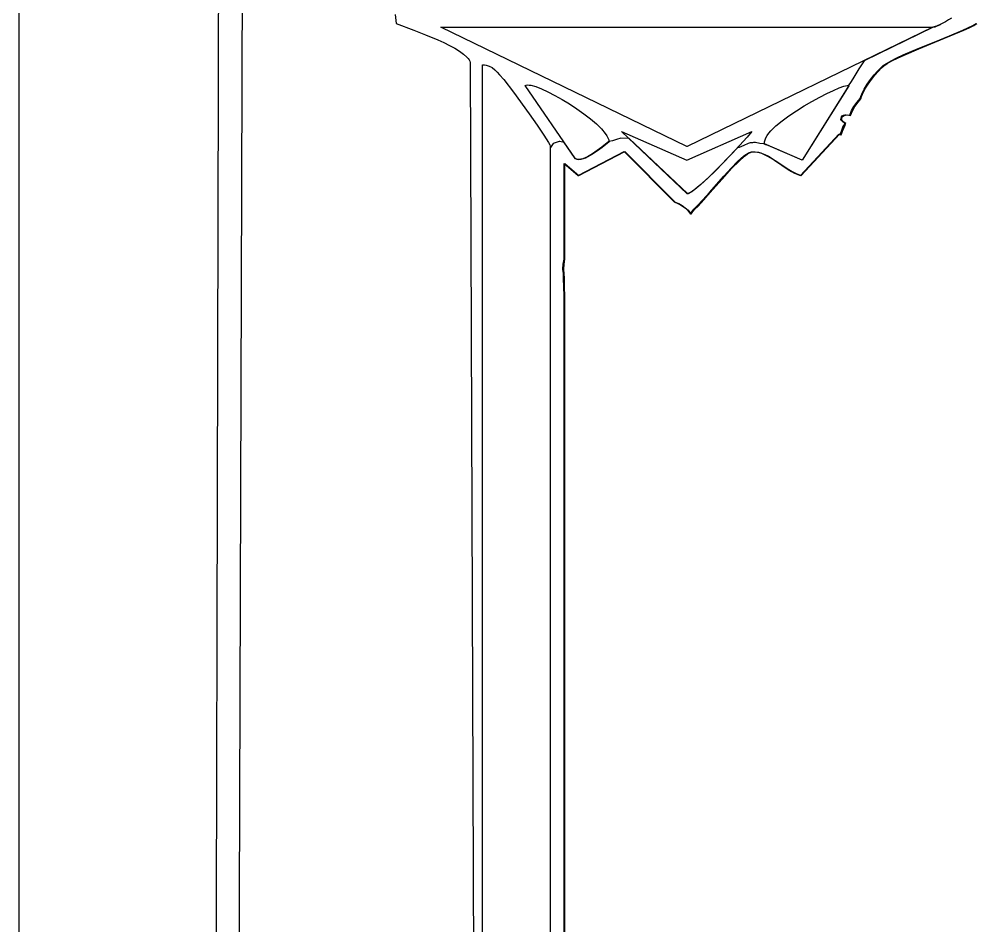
# Model space of a CAD drawing. Header units: millimetres. Extents: x 175 to 239, y 0 to 181.
# Drawn here: x 175.3 to 188.81, y 153.91 to 166.72 of the extents above; entities that cross this region are included whole.
import ezdxf

# ---------------------------------------------------------------- set-up
doc = ezdxf.new("R2010")
doc.units = ezdxf.units.MM
doc.layers.get('0').update_dxf_attribs({"linetype": 'CONTINUOUS'})

msp = doc.modelspace()

# ---------------------------------------------------------------- linework, layer by layer
at = {"color": 1}
for points in [[(175.300006, 94.540355), (175.300006, 178.388355), (175.309595, 178.667118), (175.335938, 178.937523), (175.379334, 179.19843), (175.440084, 179.448699), (175.518489, 179.68719), (175.614848, 179.912765), (175.729462, 180.124283), (175.862631, 180.320605), (176.014656, 180.500591), (176.185836, 180.663101), (176.376473, 180.806996), (176.586866, 180.931136), (176.817315, 181.034382), (177.068121, 181.115593), (177.339585, 181.173631), (177.632006, 181.207355), (236.458006, 181.207355)], [(188.480595, 166.732271), (188.435175, 166.708899), (188.392401, 166.682882), (188.330224, 166.65025), (188.265401, 166.622909), (188.321845, 166.644076), (188.237178, 166.608798), (188.265401, 166.622909), (188.216012, 166.605271), (188.219539, 166.605271), (187.245873, 166.132548), (187.170907, 166.018777), (187.101234, 165.899715), (187.061987, 165.83842), (187.020095, 165.77977), (187.02715, 165.77977), (186.367456, 164.728493), (185.887678, 164.936632), (185.856369, 164.945892), (185.827706, 164.957798), (185.77038, 164.96309), (185.707761, 164.978965), (185.700706, 164.978965), (185.683067, 164.975437), (185.665428, 164.971909), (185.635442, 164.971027), (185.605456, 164.964854), (185.543279, 164.933986), (185.478456, 164.908409), (185.457289, 164.908409), (185.250749, 164.689852), (185.141464, 164.578817), (185.035279, 164.474934), (184.937528, 164.384445), (184.853543, 164.313593), (184.81838, 164.287482), (184.788658, 164.268621), (184.765045, 164.25779), (184.748206, 164.25577), (183.922706, 165.035409), (183.806289, 165.038937), (183.742789, 165.01777), (183.689872, 165.001013), (183.636956, 164.989548), (183.636956, 164.989548), (183.536745, 164.91089), (183.472625, 164.862486), (183.404122, 164.815364), (183.334959, 164.775022), (183.301291, 164.759112), (183.268854, 164.746958), (183.238112, 164.739249), (183.20953, 164.736671), (183.183573, 164.739912), (183.160706, 164.749659), (183.005483, 164.975437), (182.945511, 164.989548), (182.934928, 164.989548), (182.850261, 164.964854), (182.811456, 164.904882), (182.807928, 164.901354), (182.807928, 135.574934)], [(183.016067, 152.374214), (183.016067, 162.851715), (183.011216, 162.889197), (183.009011, 162.929326), (183.007688, 163.05809), (183.004546, 163.122802), (182.998428, 163.186854), (183.003279, 163.257409), (183.016067, 163.327965), (183.016067, 164.679104), (183.213622, 164.50977), (183.862734, 164.848437), (184.571817, 164.135826), (184.623356, 164.113171), (184.671918, 164.086878), (184.717172, 164.055955), (184.758789, 164.019409), (184.801123, 163.962965), (184.824494, 163.999565), (184.850511, 164.03352), (184.850511, 164.03352), (184.850511, 164.03352), (184.896373, 164.079381), (184.97694, 164.16535), (185.06995, 164.269716), (185.274286, 164.501392), (185.376102, 164.612579), (185.471345, 164.709917), (185.555261, 164.785344), (185.591485, 164.812321), (185.623095, 164.830798), (185.66331, 164.843432), (185.705701, 164.846377), (185.749963, 164.840774), (185.795791, 164.827766), (185.842879, 164.808495), (185.890923, 164.784103), (185.988661, 164.724524), (186.182193, 164.594161), (186.228392, 164.565899), (186.273109, 164.541651), (186.316037, 164.522561), (186.356873, 164.50977), (186.896623, 165.095382), (186.917789, 165.084798), (186.935428, 165.134187), (186.917789, 165.091854), (186.935428, 165.134187), (186.944689, 165.162409), (186.956595, 165.190632), (186.970706, 165.215326), (186.935428, 165.130659), (186.935428, 165.130659), (186.9588, 165.188427), (186.984817, 165.243548), (186.943366, 165.275298), (186.932231, 165.287204), (186.928373, 165.296465), (186.928903, 165.320029), (186.935263, 165.338137), (186.946666, 165.351283), (186.962328, 165.359965), (186.981462, 165.364678), (187.003283, 165.365918), (187.051845, 165.359965), (187.079185, 165.426111), (187.111817, 165.486965), (187.15856, 165.54826), (187.200012, 165.596326), (187.209199, 165.628182), (187.221916, 165.661335), (187.25618, 165.730106), (187.299292, 165.799786), (187.347737, 165.867524), (187.398001, 165.930466), (187.44657, 165.98576), (187.48993, 166.030553), (187.524567, 166.061993), (187.571984, 166.094583), (187.637001, 166.13106), (187.716881, 166.170761), (187.808884, 166.213026), (188.018305, 166.302598), (188.243352, 166.394486), (188.462116, 166.483397), (188.652684, 166.56404), (188.730549, 166.599607), (188.793148, 166.631123), (188.837743, 166.657925)]]:
    msp.add_lwpolyline(points, dxfattribs=at)
at = {"color": 5}
for points in [[(235.972501, 129.83415), (235.948399, 136.613855), (235.89449, 150.175746), (235.868156, 156.956939), (235.84455, 163.737636), (235.825409, 170.517341), (235.812469, 177.295558), (235.727803, 177.503697), (213.079452, 177.553086), (210.908383, 177.575451), (208.737009, 177.590286), (206.565356, 177.598579), (204.39345, 177.601317), (202.221317, 177.599487), (200.048982, 177.594076), (195.70381, 177.576458), (191.358143, 177.556359), (187.012186, 177.541676), (184.839164, 177.538833), (182.666147, 177.540305), (180.49316, 177.547079), (178.320231, 177.560142), (178.143842, 177.500169), (177.946286, 95.821468)], [(178.228509, 96.170718), (178.468398, 170.197664)], [(180.616926, 166.786397), (180.630927, 166.6593), (180.879415, 166.564822), (181.045662, 166.500178), (181.219185, 166.427348), (181.303817, 166.388665), (181.384439, 166.348897), (181.459108, 166.308363), (181.525881, 166.267386), (181.582815, 166.226284), (181.627966, 166.185379), (181.645516, 166.1651), (181.659392, 166.14499), (181.669351, 166.12509), (181.67515, 166.105438), (181.791567, 134.358942)], [(183.005124, 152.375317), (183.005124, 162.852825), (183.000273, 162.890308), (182.998068, 162.930436), (182.996745, 163.0592), (182.993603, 163.123913), (182.987485, 163.187964), (182.992335, 163.25852), (183.005124, 163.329075), (183.005124, 164.680215), (183.202679, 164.510882), (183.851791, 164.849549), (184.560875, 164.136937), (184.612413, 164.114282), (184.660976, 164.087989), (184.70623, 164.057066), (184.747847, 164.02052), (184.790181, 163.964076), (184.813552, 164.000676), (184.839569, 164.034631), (184.839569, 164.034631), (184.839569, 164.034631), (184.885431, 164.080492), (184.965998, 164.166461), (185.059008, 164.270827), (185.263344, 164.502503), (185.365161, 164.61369), (185.460404, 164.711028), (185.544319, 164.786455), (185.580544, 164.813433), (185.612153, 164.83191), (185.652369, 164.844544), (185.69476, 164.847488), (185.739022, 164.841886), (185.784849, 164.828878), (185.831938, 164.809607), (185.879982, 164.785215), (185.97772, 164.725635), (186.171251, 164.595273), (186.217451, 164.56701), (186.262168, 164.542763), (186.305096, 164.523672), (186.345932, 164.510882), (186.885682, 165.096493), (186.906849, 165.08591), (186.924488, 165.135299), (186.906849, 165.092965), (186.924488, 165.135299), (186.933748, 165.163521), (186.945654, 165.191743), (186.959766, 165.216438), (186.924488, 165.131771), (186.924488, 165.131771), (186.947859, 165.189538), (186.973877, 165.24466), (186.932425, 165.27641), (186.921291, 165.288316), (186.917432, 165.297577), (186.917963, 165.321141), (186.924322, 165.339249), (186.935726, 165.352395), (186.951387, 165.361077), (186.970521, 165.36579), (186.992342, 165.36703), (187.040904, 165.361077), (187.068245, 165.427223), (187.100877, 165.488077), (187.14762, 165.549372), (187.189071, 165.597438), (187.198258, 165.629294), (187.210975, 165.662447), (187.24524, 165.731218), (187.288352, 165.800899), (187.336797, 165.868636), (187.387061, 165.931578), (187.43563, 165.986872), (187.47899, 166.031665), (187.513627, 166.063105), (187.561044, 166.095696), (187.626061, 166.132172), (187.705941, 166.171874), (187.797944, 166.214138), (188.007365, 166.303711), (188.232412, 166.395598), (188.451176, 166.484509), (188.641745, 166.565152), (188.719609, 166.60072), (188.782209, 166.632235), (188.826804, 166.659038)], [(232.358772, 134.560025), (181.851539, 134.588248), (181.851539, 166.073688), (181.855067, 166.073688), (181.87851, 166.074025), (181.901225, 166.071256), (181.944529, 166.057538), (181.985106, 166.034807), (182.023078, 166.005338), (182.058569, 165.971403), (182.091704, 165.935278), (182.151401, 165.865549), (182.288157, 165.686129), (182.509911, 165.380039), (182.621347, 165.22135), (182.716452, 165.081225), (182.782701, 164.976404), (182.80109, 164.942465), (182.807568, 164.923632), (182.807568, 135.565443), (231.057021, 135.565443)]]:
    msp.add_lwpolyline(points, dxfattribs=at)
for points in [[(184.737264, 164.920104), (181.2624, 166.606383), (188.215655, 166.606383), (184.740792, 164.920104)], [(183.640124, 164.987132), (183.539913, 164.908474), (183.475793, 164.86007), (183.407291, 164.812948), (183.338127, 164.772606), (183.30446, 164.756695), (183.272022, 164.744542), (183.24128, 164.736833), (183.212698, 164.734255), (183.186741, 164.737496), (183.163874, 164.747243), (182.451262, 165.780883), (182.465145, 165.787757), (182.48407, 165.79065), (182.507681, 165.789754), (182.535626, 165.785265), (182.603098, 165.766279), (182.683655, 165.735242), (182.774464, 165.693704), (182.872694, 165.643217), (182.975513, 165.585329), (183.080089, 165.521591), (183.18359, 165.453554), (183.283184, 165.382767), (183.37604, 165.310782), (183.459325, 165.239148), (183.530208, 165.169416), (183.585857, 165.103135), (183.607083, 165.071774), (183.623439, 165.041857), (183.634571, 165.013579), (183.640124, 164.987132)], [(187.026793, 165.780883), (186.367098, 164.729604), (185.837931, 164.95891), (185.837467, 164.985938), (185.843725, 165.01465), (185.856276, 165.044868), (185.874691, 165.076415), (185.898539, 165.109115), (185.927391, 165.14279), (185.99839, 165.212359), (186.084252, 165.283705), (186.181539, 165.355413), (186.286815, 165.426067), (186.396644, 165.49425), (186.507589, 165.558548), (186.616213, 165.617544), (186.719081, 165.669821), (186.812756, 165.713965), (186.893801, 165.748559), (186.95878, 165.772187), (187.004256, 165.783434), (187.018607, 165.783971), (187.026793, 165.780883)], [(185.658015, 165.131771), (185.590394, 165.053802), (185.481515, 164.933995), (185.345351, 164.788722), (185.195875, 164.634354), (185.047061, 164.487262), (184.912881, 164.363817), (184.855646, 164.316079), (184.80731, 164.280391), (184.769618, 164.2588), (184.755311, 164.253931), (184.744319, 164.253354), (183.816513, 165.131771), (184.737264, 164.726076), (185.658015, 165.131771)]]:
    msp.add_lwpolyline(points, close=True, dxfattribs=at)

doc.saveas('drawing.dxf')
